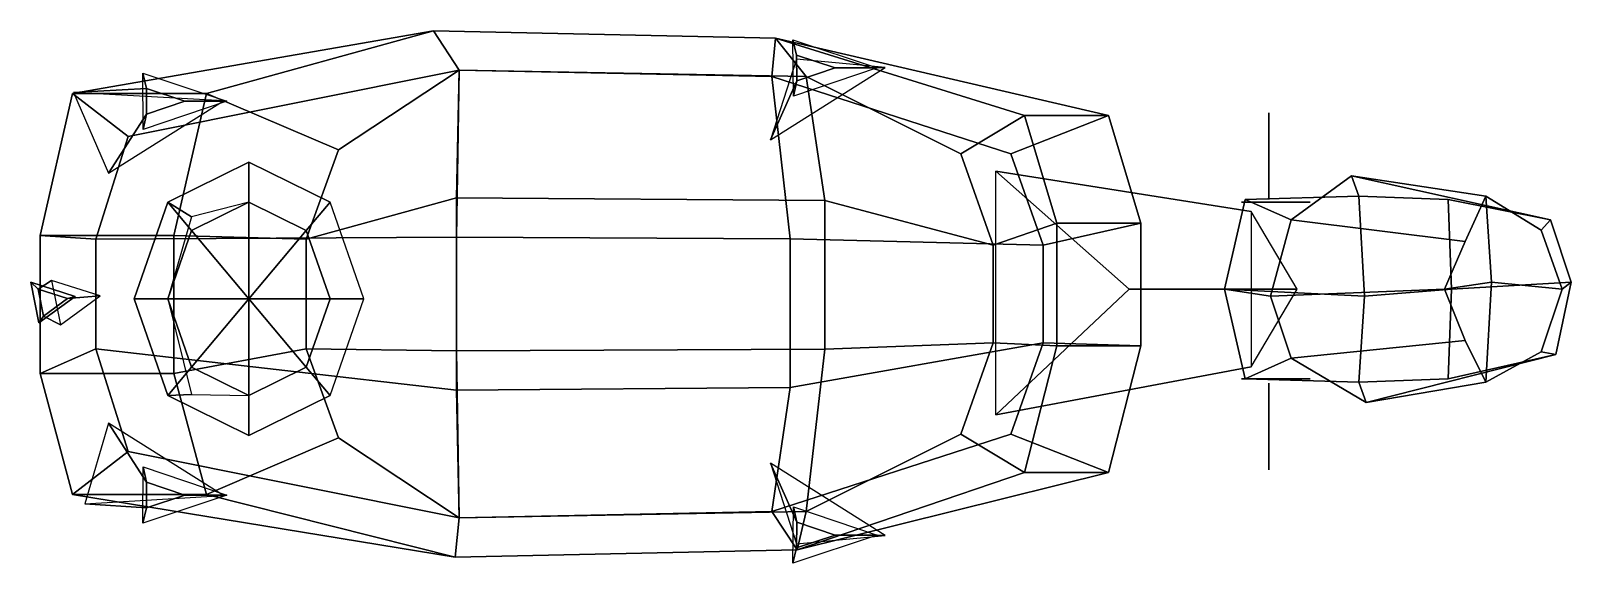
# Model space of a CAD drawing. Header units: metres. Extents: x -14.4 to 25.9, y -7 to 6.9.
import ezdxf

# ---------------------------------------------------------------- set-up
doc = ezdxf.new("R2010")
doc.units = ezdxf.units.M

msp = doc.modelspace()

# ---------------------------------------------------------------- linework, layer by layer
at = {"layer": 'Bidoche', "color": 13}
for points in [[(-11.835052, 4.111455, 21.002712), (-13.294175, 5.237105, 18.940426), (-3.853891, 6.874395, 16.103445), (-3.187348, 5.844523, 20.225197)], [(-13.294175, 5.237105, 18.940426), (-9.794173, 5.237105, 13.153337), (-3.853891, 6.874394, 11.283808), (-3.853891, 6.874395, 16.103445)], [(-9.794173, 5.237105, 13.153337), (-6.335052, 3.761627, 8.891049), (-3.187347, 5.844516, 9.668559), (-3.853891, 6.874394, 11.283808)], [(-3.187348, 5.844523, 20.225197), (-3.853891, 6.874395, 16.103445), (5.084514, 6.68639, 16.103449), (4.987347, 5.684683, 20.225193)], [(-3.853891, 6.874395, 16.103445), (-3.853891, 6.874394, 11.283808), (5.084514, 6.68639, 11.283807), (5.084514, 6.68639, 16.103449)], [(-3.853891, 6.874394, 11.283808), (-3.187347, 5.844516, 9.668559), (5.887348, 5.684677, 9.86856), (5.084514, 6.68639, 11.283807)], [(4.987347, 5.684683, 20.225193), (5.084514, 6.68639, 16.103449), (13.794175, 4.660459, 14.940425), (11.235053, 3.658751, 20.702713)], [(5.084514, 6.68639, 16.103449), (5.084514, 6.68639, 11.283807), (11.594174, 4.660458, 12.353337), (13.794175, 4.660459, 14.940425)], [(5.084514, 6.68639, 11.283807), (5.887348, 5.684677, 9.86856), (9.935053, 3.658751, 9.291048), (11.594174, 4.660458, 12.353337)], [(-3.258248, 1.484775, 20.954863), (-12.680817, 1.43203, 21.73237), (-11.835052, 4.111455, 21.002712), (-3.187348, 5.844523, 20.225197)], [(-3.187347, 5.844516, 9.668559), (-6.335052, 3.761627, 8.891049), (-7.180815, 1.43203, 8.161386), (-3.258238, 2.507947, 8.938896)], [(5.473697, 1.444168, 20.954863), (-3.258248, 1.484775, 20.954863), (-3.187348, 5.844523, 20.225197), (4.987347, 5.684683, 20.225193)], [(5.887348, 5.684677, 9.86856), (-3.187347, 5.844516, 9.668559), (-3.258238, 2.507947, 8.938896), (6.373703, 2.439358, 9.138896)], [(12.080819, 1.274352, 21.432373), (5.473697, 1.444168, 20.954863), (4.987347, 5.684683, 20.225193), (11.235053, 3.658751, 20.702713)], [(9.935053, 3.658751, 9.291048), (5.887348, 5.684677, 9.86856), (6.373703, 2.439358, 9.138896), (10.780815, 1.274352, 8.561383)], [(-12.680817, 1.43203, 21.73237), (-14.139945, 1.526385, 19.360008), (-13.294175, 5.237105, 18.940426), (-11.835052, 4.111455, 21.002712)], [(-14.139945, 1.526385, 19.360008), (-10.639944, 1.526385, 13.092171), (-9.794173, 5.237105, 13.153337), (-13.294175, 5.237105, 18.940426)], [(-10.639944, 1.526385, 13.092171), (-7.180815, 1.43203, 8.161386), (-6.335052, 3.761627, 8.891049), (-9.794173, 5.237105, 13.153337)], [(11.594174, 4.660458, 12.353337), (9.935053, 3.658751, 9.291048), (10.780815, 1.274352, 8.561383), (12.439942, 1.850382, 12.292174)], [(11.235053, 3.658751, 20.702713), (13.794175, 4.660459, 14.940425), (14.639942, 1.850382, 15.360014), (12.080819, 1.274352, 21.432373)], [(13.794175, 4.660459, 14.940425), (11.594174, 4.660458, 12.353337), (12.439942, 1.850382, 12.292174), (14.639942, 1.850382, 15.360014)], [(-3.258238, 2.507947, 8.938896), (-7.180815, 1.43203, 8.161386), (-7.180815, -1.43203, 8.161385), (-3.258239, -1.484772, 8.938897)], [(6.373703, 2.439358, 9.138896), (-3.258238, 2.507947, 8.938896), (-3.258239, -1.484772, 8.938897), (6.373703, -1.444166, 9.138897)], [(10.780815, 1.274352, 8.561383), (6.373703, 2.439358, 9.138896), (6.373703, -1.444166, 9.138897), (10.780815, -1.274352, 8.561384)], [(12.439942, 1.850382, 12.292174), (10.780815, 1.274352, 8.561383), (10.780815, -1.274352, 8.561384), (12.439943, -1.358316, 12.292174)], [(12.080819, 1.274352, 21.432373), (14.639942, 1.850382, 15.360014), (14.639944, -1.358316, 15.360012), (12.080818, -1.274352, 21.432371)], [(14.639942, 1.850382, 15.360014), (12.439942, 1.850382, 12.292174), (12.439943, -1.358316, 12.292174), (14.639944, -1.358316, 15.360012)], [(-12.680818, -1.43203, 21.732372), (-14.139943, -2.079331, 19.360008), (-14.139945, 1.526385, 19.360008), (-12.680817, 1.43203, 21.73237)], [(-14.139943, -2.079331, 19.360008), (-10.639944, -2.07933, 13.09217), (-10.639944, 1.526385, 13.092171), (-14.139945, 1.526385, 19.360008)], [(-3.258247, -2.50795, 20.954863), (-12.680818, -1.43203, 21.732372), (-12.680817, 1.43203, 21.73237), (-3.258248, 1.484775, 20.954863)], [(-10.639944, -2.07933, 13.09217), (-7.180815, -1.43203, 8.161385), (-7.180815, 1.43203, 8.161386), (-10.639944, 1.526385, 13.092171)], [(5.473696, -2.439361, 20.954859), (-3.258247, -2.50795, 20.954863), (-3.258248, 1.484775, 20.954863), (5.473697, 1.444168, 20.954863)], [(12.080818, -1.274352, 21.432371), (5.473696, -2.439361, 20.954859), (5.473697, 1.444168, 20.954863), (12.080819, 1.274352, 21.432373)], [(-11.835052, -4.111455, 21.002712), (-13.294175, -5.237105, 18.940426), (-14.139943, -2.079331, 19.360008), (-12.680818, -1.43203, 21.732372)], [(-3.187347, -5.844522, 20.225193), (-11.835052, -4.111455, 21.002712), (-12.680818, -1.43203, 21.732372), (-3.258247, -2.50795, 20.954863)], [(-9.794173, -5.237105, 13.153337), (-6.335052, -3.761627, 8.891049), (-7.180815, -1.43203, 8.161385), (-10.639944, -2.07933, 13.09217)], [(-3.258239, -1.484772, 8.938897), (-7.180815, -1.43203, 8.161385), (-6.335052, -3.761627, 8.891049), (-3.187348, -5.844517, 9.668559)], [(6.373703, -1.444166, 9.138897), (-3.258239, -1.484772, 8.938897), (-3.187348, -5.844517, 9.668559), (5.887347, -5.684677, 9.868559)], [(11.235053, -3.658751, 20.702713), (4.987348, -5.684683, 20.225197), (5.473696, -2.439361, 20.954859), (12.080818, -1.274352, 21.432371)], [(10.780815, -1.274352, 8.561384), (6.373703, -1.444166, 9.138897), (5.887347, -5.684677, 9.868559), (9.935053, -3.658751, 9.291048)], [(12.439943, -1.358316, 12.292174), (10.780815, -1.274352, 8.561384), (9.935053, -3.658751, 9.291048), (11.594175, -4.660459, 12.353337)], [(12.080818, -1.274352, 21.432371), (14.639944, -1.358316, 15.360012), (13.794174, -4.660458, 14.940423), (11.235053, -3.658751, 20.702713)], [(14.639944, -1.358316, 15.360012), (12.439943, -1.358316, 12.292174), (11.594175, -4.660459, 12.353337), (13.794174, -4.660458, 14.940423)], [(-13.294175, -5.237105, 18.940426), (-9.794173, -5.237105, 13.153337), (-10.639944, -2.07933, 13.09217), (-14.139943, -2.079331, 19.360008)], [(4.987348, -5.684683, 20.225197), (-3.187347, -5.844522, 20.225193), (-3.258247, -2.50795, 20.954863), (5.473696, -2.439361, 20.954859)], [(-3.284502, -6.874395, 11.283807), (-3.187348, -5.844517, 9.668559), (-6.335052, -3.761627, 8.891049), (-9.794173, -5.237105, 13.153337)], [(11.235053, -3.658751, 20.702713), (13.794174, -4.660458, 14.940423), (5.653902, -6.68639, 16.103445), (4.987348, -5.684683, 20.225197)], [(11.594175, -4.660459, 12.353337), (9.935053, -3.658751, 9.291048), (5.887347, -5.684677, 9.868559), (5.653903, -6.686389, 11.283807)], [(-3.187347, -5.844522, 20.225193), (-3.284502, -6.874395, 16.103449), (-13.294175, -5.237105, 18.940426), (-11.835052, -4.111455, 21.002712)], [(13.794174, -4.660458, 14.940423), (11.594175, -4.660459, 12.353337), (5.653903, -6.686389, 11.283807), (5.653902, -6.68639, 16.103445)], [(-3.284502, -6.874395, 16.103449), (-3.284502, -6.874395, 11.283807), (-9.794173, -5.237105, 13.153337), (-13.294175, -5.237105, 18.940426)], [(5.653903, -6.686389, 11.283807), (5.887347, -5.684677, 9.868559), (-3.187348, -5.844517, 9.668559), (-3.284502, -6.874395, 11.283807)], [(4.987348, -5.684683, 20.225197), (5.653902, -6.68639, 16.103445), (-3.284502, -6.874395, 16.103449), (-3.187347, -5.844522, 20.225193)], [(5.653902, -6.68639, 16.103445), (5.653903, -6.686389, 11.283807), (-3.284502, -6.874395, 11.283807), (-3.284502, -6.874395, 16.103449)]]:
    msp.add_3dface(points, dxfattribs=at)
at = {"layer": 'CorneD', "color": 11}
for points in [[(17.986374, 3.408297, 22.317301), (17.986374, 4.728297, 23.177299), (17.986374, 4.328297, 21.957302)], [(17.986374, 3.408297, 22.317301), (17.986374, 4.328297, 21.957302), (17.986374, 2.468297, 21.497303)], [(17.986374, 3.408297, 22.317301), (17.986374, 2.468297, 21.497303), (17.986374, 2.468297, 22.617302)]]:
    msp.add_3dface(points, dxfattribs=at)
at = {"layer": 'CorneG', "color": 12}
for points in [[(17.986374, -3.271703, 22.317301), (17.986374, -4.191703, 21.957302), (17.986374, -2.331703, 21.497303)], [(17.986374, -3.271703, 22.317301), (17.986374, -2.331703, 21.497303), (17.986374, -2.331703, 22.617302)], [(17.986374, -3.271703, 22.317301), (17.986374, -4.591703, 23.177299), (17.986374, -4.191703, 21.957302)]]:
    msp.add_3dface(points, dxfattribs=at)
at = {"layer": 'Cou', "color": 9}
for points in [[(10.846253, -3.15329, 21.044416), (10.846253, 3.20754, 21.044416), (17.520884, 2.159086, 22.699688), (17.520884, -1.904835, 22.699688)], [(10.846253, 3.20754, 21.044416), (14.333002, 0.127125, 14.568083), (18.723133, 0.127125, 16.317305), (17.520884, 2.159086, 22.699688)], [(14.333002, 0.127125, 14.568083), (10.846253, -3.15329, 21.044416), (17.520884, -1.904835, 22.699688), (18.723133, 0.127125, 16.317305)]]:
    msp.add_3dface(points, dxfattribs=at)
at = {"layer": 'Lait', "color": 4}
for points in [[(-8.680815, 2.39703, 10.882705), (-10.180816, 2.014692, 12.882705), (-10.802136, 2.397029, 8.761385), (-8.680815, 3.442569, 8.761385)], [(-8.680815, 3.442569, 8.761385), (-10.802136, 2.397029, 8.761385), (-10.180815, 1.657722, 6.640065), (-8.680815, 2.39703, 6.640065)], [(-7.180815, 1.657722, 10.882705), (-8.680815, 2.39703, 10.882705), (-8.680815, 3.442569, 8.761385), (-6.559495, 2.39703, 8.761385)], [(-6.559495, 2.39703, 8.761385), (-8.680815, 3.442569, 8.761385), (-8.680815, 2.39703, 6.640065), (-7.180815, 1.657722, 6.640065)], [(-10.180816, 2.014692, 12.882705), (-10.802136, -0.127125, 13.182705), (-11.680815, -0.127125, 8.761385), (-10.802136, 2.397029, 8.761385)], [(-10.802136, 2.397029, 8.761385), (-11.680815, -0.127125, 8.761385), (-10.802135, -0.127124, 6.640065), (-10.180815, 1.657722, 6.640065)], [(-8.680815, 2.39703, 6.640065), (-10.180815, 1.657722, 6.640065), (-8.680815, -0.127125, 6.361385)], [(-7.180815, 1.657722, 6.640065), (-8.680815, 2.39703, 6.640065), (-8.680815, -0.127125, 6.361385)], [(-5.680816, -0.127125, 8.761385), (-6.559495, 2.39703, 8.761385), (-7.180815, 1.657722, 6.640065), (-6.559495, -0.127125, 6.640065)], [(-10.180815, 1.657722, 6.640065), (-10.802135, -0.127124, 6.640065), (-8.680815, -0.127125, 6.361385)], [(-6.559495, -0.127125, 6.640065), (-7.180815, 1.657722, 6.640065), (-8.680815, -0.127125, 6.361385)], [(-11.680815, -0.127125, 8.761385), (-10.802135, -2.651279, 8.761385), (-10.180816, -1.911971, 6.640065), (-10.802135, -0.127124, 6.640065)], [(-10.802136, -0.127125, 13.182705), (-10.180816, -2.625911, 12.982705), (-10.802135, -2.651279, 8.761385), (-11.680815, -0.127125, 8.761385)], [(-10.802135, -0.127124, 6.640065), (-10.180816, -1.911971, 6.640065), (-8.680815, -0.127125, 6.361385)], [(-10.180816, -1.911971, 6.640065), (-8.680816, -2.651279, 6.640065), (-8.680815, -0.127125, 6.361385)], [(-8.680816, -2.651279, 6.640065), (-7.180816, -1.911972, 6.640065), (-8.680815, -0.127125, 6.361385)], [(-7.180816, -1.911972, 6.640065), (-6.559495, -0.127125, 6.640065), (-8.680815, -0.127125, 6.361385)], [(-6.559495, -2.651279, 8.761385), (-5.680816, -0.127125, 8.761385), (-6.559495, -0.127125, 6.640065), (-7.180816, -1.911972, 6.640065)], [(-10.802135, -2.651279, 8.761385), (-8.680815, -3.696818, 8.761385), (-8.680816, -2.651279, 6.640065), (-10.180816, -1.911971, 6.640065)], [(-8.680815, -3.696818, 8.761385), (-6.559495, -2.651279, 8.761385), (-7.180816, -1.911972, 6.640065), (-8.680816, -2.651279, 6.640065)], [(-8.680815, -2.651279, 10.882705), (-7.180815, -1.911971, 10.882705), (-6.559495, -2.651279, 8.761385), (-8.680815, -3.696818, 8.761385)], [(-10.180816, -2.625911, 12.982705), (-8.680815, -2.651279, 10.882705), (-8.680815, -3.696818, 8.761385), (-10.802135, -2.651279, 8.761385)]]:
    msp.add_3dface(points, dxfattribs=at)
at = {"layer": 'OreilleD', "color": 7}
msp.add_3dface([(18.066372, 2.396618, 22.717304), (17.266373, 2.396618, 23.617302), (18.266371, 2.396618, 25.217302), (19.066372, 2.396618, 22.917303)], dxfattribs=at)
at = {"layer": 'OreilleG', "color": 8}
msp.add_3dface([(18.066372, -2.214047, 22.717304), (17.266373, -2.214047, 23.617302), (18.266371, -2.214047, 25.217302), (19.066372, -2.214047, 22.917303)], dxfattribs=at)
at = {"layer": 'PateD', "color": 1}
for points in [[(6.6447, 5.906931, 2.740427), (5.638331, 6.24051, 2.740427), (5.541515, 6.639966, 1.140427), (7.741515, 5.910736, 1.140427)], [(5.638331, 6.24051, 2.740427), (5.644701, 5.566936, 2.740427), (5.555441, 5.167481, 1.140427), (5.541515, 6.639966, 1.140427)], [(5.631961, 6.131142, 14.140425), (4.951071, 4.023425, 12.240425), (5.644701, 5.566936, 5.740426), (5.638331, 6.24051, 5.740426)], [(7.95107, 5.913346, 10.940426), (5.631961, 6.131142, 14.140425), (5.638331, 6.24051, 5.740426), (6.6447, 5.906931, 5.740426)], [(6.6447, 5.906931, 5.740426), (5.638331, 6.24051, 5.740426), (5.638331, 6.24051, 2.740427), (6.6447, 5.906931, 2.740427)], [(5.638331, 6.24051, 5.740426), (5.644701, 5.566936, 5.740426), (5.644701, 5.566936, 2.740427), (5.638331, 6.24051, 2.740427)], [(4.951071, 4.023425, 12.240425), (7.95107, 5.913346, 10.940426), (6.6447, 5.906931, 5.740426), (5.644701, 5.566936, 5.740426)], [(5.644701, 5.566936, 2.740427), (6.6447, 5.906931, 2.740427), (7.741515, 5.910736, 1.140427), (5.555441, 5.167481, 1.140427)], [(5.644701, 5.566936, 5.740426), (6.6447, 5.906931, 5.740426), (6.6447, 5.906931, 2.740427), (5.644701, 5.566936, 2.740427)]]:
    msp.add_3dface(points, dxfattribs=at)
at = {"layer": 'PateG', "color": 2}
for points in [[(5.644701, -5.958473, 5.740426), (6.6447, -6.298467, 5.740426), (7.95107, -6.304882, 10.940426), (4.951071, -4.414961, 12.240425)], [(5.638331, -6.632047, 5.740426), (5.644701, -5.958473, 5.740426), (4.951071, -4.414961, 12.240425), (5.631961, -6.522678, 14.140425)], [(5.541515, -7.031502, 1.140427), (5.555441, -5.559017, 1.140427), (5.644701, -5.958473, 2.740427), (5.638331, -6.632047, 2.740427)], [(5.555441, -5.559017, 1.140427), (7.741515, -6.302272, 1.140427), (6.6447, -6.298467, 2.740427), (5.644701, -5.958473, 2.740427)], [(5.638331, -6.632047, 2.740427), (5.644701, -5.958473, 2.740427), (5.644701, -5.958473, 5.740426), (5.638331, -6.632047, 5.740426)], [(5.644701, -5.958473, 2.740427), (6.6447, -6.298467, 2.740427), (6.6447, -6.298467, 5.740426), (5.644701, -5.958473, 5.740426)], [(7.741515, -6.302272, 1.140427), (5.541515, -7.031502, 1.140427), (5.638331, -6.632047, 2.740427), (6.6447, -6.298467, 2.740427)], [(6.6447, -6.298467, 5.740426), (5.638331, -6.632047, 5.740426), (5.631961, -6.522678, 14.140425), (7.95107, -6.304882, 10.940426)], [(6.6447, -6.298467, 2.740427), (5.638331, -6.632047, 2.740427), (5.638331, -6.632047, 5.740426), (6.6447, -6.298467, 5.740426)]]:
    msp.add_3dface(points, dxfattribs=at)
at = {"layer": 'Queue', "color": 6}
for points in [[(-14.190465, 0.128626, 6.360009), (-14.38313, 0.304602, 3.660009), (-13.22714, -0.065291, 3.660009), (-13.419805, -0.117969, 6.360009)], [(-14.050621, -0.575278, 6.360009), (-14.173364, -0.751254, 3.660009), (-14.38313, 0.304602, 3.660009), (-14.190465, 0.128626, 6.360009)], [(-14.38313, 0.304602, 3.660009), (-14.190465, 0.128626, 3.160009), (-13.419805, -0.117969, 3.160009), (-13.22714, -0.065291, 3.660009)], [(-14.173364, -0.751254, 3.660009), (-14.050621, -0.575278, 3.160009), (-14.190465, 0.128626, 3.160009), (-14.38313, 0.304602, 3.660009)], [(-13.839942, 0.356492, 19.76001), (-14.190465, 0.128626, 6.360009), (-13.419805, -0.117969, 6.360009), (-12.570328, -0.049758, 19.76001)], [(-13.609558, -0.803144, 19.76001), (-14.050621, -0.575278, 6.360009), (-14.190465, 0.128626, 6.360009), (-13.839942, 0.356492, 19.76001)], [(-13.419805, -0.117969, 6.360009), (-13.22714, -0.065291, 3.660009), (-14.173364, -0.751254, 3.660009), (-14.050621, -0.575278, 6.360009)], [(-13.22714, -0.065291, 3.660009), (-13.419805, -0.117969, 3.160009), (-14.050621, -0.575278, 3.160009), (-14.173364, -0.751254, 3.660009)], [(-12.570328, -0.049758, 19.76001), (-13.419805, -0.117969, 6.360009), (-14.050621, -0.575278, 6.360009), (-13.609558, -0.803144, 19.76001)]]:
    msp.add_3dface(points, dxfattribs=at)
at = {"layer": 'RomsteackD', "color": 3}
for points in [[(-10.355299, 5.036994, 2.740427), (-11.361668, 5.370574, 2.740427), (-11.458484, 5.770029, 1.140427), (-9.258484, 5.040799, 1.140427)], [(-11.361668, 5.370574, 2.740427), (-11.355298, 4.697, 2.740427), (-11.444558, 4.297544, 1.140427), (-11.458484, 5.770029, 1.140427)], [(-9.348929, 5.043409, 13.540426), (-13.268038, 5.261206, 18.940426), (-11.361668, 5.370574, 6.840426), (-10.355299, 5.036994, 6.840426)], [(-13.268038, 5.261206, 18.940426), (-12.348928, 3.153488, 14.840425), (-11.355298, 4.697, 6.840426), (-11.361668, 5.370574, 6.840426)], [(-10.355299, 5.036994, 6.840426), (-11.361668, 5.370574, 6.840426), (-11.361668, 5.370574, 2.740427), (-10.355299, 5.036994, 2.740427)], [(-11.361668, 5.370574, 6.840426), (-11.355298, 4.697, 6.840426), (-11.355298, 4.697, 2.740427), (-11.361668, 5.370574, 2.740427)], [(-12.348928, 3.153488, 14.840425), (-9.348929, 5.043409, 13.540426), (-10.355299, 5.036994, 6.840426), (-11.355298, 4.697, 6.840426)], [(-11.355298, 4.697, 2.740427), (-10.355299, 5.036994, 2.740427), (-9.258484, 5.040799, 1.140427), (-11.444558, 4.297544, 1.140427)], [(-11.355298, 4.697, 6.840426), (-10.355299, 5.036994, 6.840426), (-10.355299, 5.036994, 2.740427), (-11.355298, 4.697, 2.740427)]]:
    msp.add_3dface(points, dxfattribs=at)
at = {"layer": 'RomsteackG', "color": 5}
for points in [[(-11.361668, -5.588122, 6.840426), (-11.355298, -4.914549, 6.840426), (-12.348928, -3.371037, 14.840425), (-12.968038, -5.478755, 18.640427)], [(-11.355298, -4.914549, 6.840426), (-10.355299, -5.254543, 6.840426), (-9.348929, -5.260958, 13.540426), (-12.348928, -3.371037, 14.840425)], [(-11.458484, -5.987578, 1.140427), (-11.444558, -4.515094, 1.140427), (-11.355298, -4.914549, 2.740427), (-11.361668, -5.588122, 2.740427)], [(-11.444558, -4.515094, 1.140427), (-9.258484, -5.258348, 1.140427), (-10.355299, -5.254543, 2.740427), (-11.355298, -4.914549, 2.740427)], [(-11.361668, -5.588122, 2.740427), (-11.355298, -4.914549, 2.740427), (-11.355298, -4.914549, 6.840426), (-11.361668, -5.588122, 6.840426)], [(-11.355298, -4.914549, 2.740427), (-10.355299, -5.254543, 2.740427), (-10.355299, -5.254543, 6.840426), (-11.355298, -4.914549, 6.840426)], [(-10.355299, -5.254543, 6.840426), (-11.361668, -5.588122, 6.840426), (-12.968038, -5.478755, 18.640427), (-9.348929, -5.260958, 13.540426)], [(-9.258484, -5.258348, 1.140427), (-11.458484, -5.987578, 1.140427), (-11.361668, -5.588122, 2.740427), (-10.355299, -5.254543, 2.740427)], [(-10.355299, -5.254543, 2.740427), (-11.361668, -5.588122, 2.740427), (-11.361668, -5.588122, 6.840426), (-10.355299, -5.254543, 6.840426)]]:
    msp.add_3dface(points, dxfattribs=at)
at = {"layer": 'Tete', "color": 10}
for points in [[(17.366373, 2.468297, 22.617304), (18.568661, 1.933031, 16.917303), (20.146336, 3.090076, 18.728453), (20.336348, 2.5535, 22.681416)], [(18.568661, 1.933031, 16.917303), (23.116323, 1.368297, 16.217304), (23.656317, 2.5535, 17.05319), (20.146336, 3.090076, 18.728453)], [(20.336348, 2.5535, 22.681416), (20.146336, 3.090076, 18.728453), (25.344006, 1.933031, 18.417301), (22.676327, 2.468297, 20.417305)], [(20.146336, 3.090076, 18.728453), (23.656317, 2.5535, 17.05319), (25.106306, 1.668297, 16.717304), (25.344006, 1.933031, 18.417301)], [(20.486759, -0.056552, 23.286242), (16.822039, 0.127125, 23.222124), (17.366373, 2.468297, 22.617304), (20.336348, 2.5535, 22.681416)], [(16.822039, 0.127125, 23.222124), (18.024332, -0.056549, 16.684435), (18.568661, 1.933031, 16.917303), (17.366373, 2.468297, 22.617304)], [(22.76066, 0.127125, 20.942123), (20.486759, -0.056552, 23.286242), (20.336348, 2.5535, 22.681416), (22.676327, 2.468297, 20.417305)], [(23.656317, 2.5535, 17.05319), (23.116323, 1.368297, 16.217304), (22.571991, 0.127125, 15.312485), (23.80673, 0.3108, 16.448374)], [(22.676327, 2.468297, 20.417305), (25.344006, 1.933031, 18.417301), (25.88835, 0.310801, 18.984432), (22.76066, 0.127125, 20.942123)], [(25.106306, 1.668297, 16.717304), (23.656317, 2.5535, 17.05319), (23.80673, 0.3108, 16.448374), (25.65064, 0.127125, 16.312485)], [(18.024332, -0.056549, 16.684435), (22.571991, 0.127125, 15.312485), (23.116323, 1.368297, 16.217304), (18.568661, 1.933031, 16.917303)], [(25.344006, 1.933031, 18.417301), (25.106306, 1.668297, 16.717304), (25.65064, 0.127125, 16.312485), (25.88835, 0.310801, 18.984432)], [(17.366373, -2.214047, 22.617304), (18.568661, -1.678781, 16.817301), (18.024332, -0.056549, 16.684435), (16.822039, 0.127125, 23.222124)], [(20.336348, -2.299249, 22.681416), (17.366373, -2.214047, 22.617304), (16.822039, 0.127125, 23.222124), (20.486759, -0.056552, 23.286242)], [(18.568661, -1.678781, 16.817301), (23.116323, -1.214047, 16.417305), (22.571991, 0.127125, 15.312485), (18.024332, -0.056549, 16.684435)], [(22.676327, -2.214047, 20.417305), (20.336348, -2.299249, 22.681416), (20.486759, -0.056552, 23.286242), (22.76066, 0.127125, 20.942123)], [(23.80673, 0.3108, 16.448374), (22.571991, 0.127125, 15.312485), (23.116323, -1.214047, 16.417305), (23.656317, -2.29925, 17.05319)], [(22.76066, 0.127125, 20.942123), (25.88835, 0.310801, 18.984432), (25.484016, -1.57878, 18.417305), (22.676327, -2.214047, 20.417305)], [(25.65064, 0.127125, 16.312485), (23.80673, 0.3108, 16.448374), (23.656317, -2.29925, 17.05319), (25.106306, -1.514047, 16.717304)], [(25.88835, 0.310801, 18.984432), (25.65064, 0.127125, 16.312485), (25.106306, -1.514047, 16.717304), (25.484016, -1.57878, 18.417305)], [(20.526381, -2.835826, 18.728451), (23.656317, -2.29925, 17.05319), (23.116323, -1.214047, 16.417305), (18.568661, -1.678781, 16.817301)], [(22.676327, -2.214047, 20.417305), (25.484016, -1.57878, 18.417305), (20.526381, -2.835826, 18.728451), (20.336348, -2.299249, 22.681416)], [(25.484016, -1.57878, 18.417305), (25.106306, -1.514047, 16.717304), (23.656317, -2.29925, 17.05319), (20.526381, -2.835826, 18.728451)], [(20.336348, -2.299249, 22.681416), (20.526381, -2.835826, 18.728451), (18.568661, -1.678781, 16.817301), (17.366373, -2.214047, 22.617304)]]:
    msp.add_3dface(points, dxfattribs=at)

doc.saveas('drawing.dxf')
